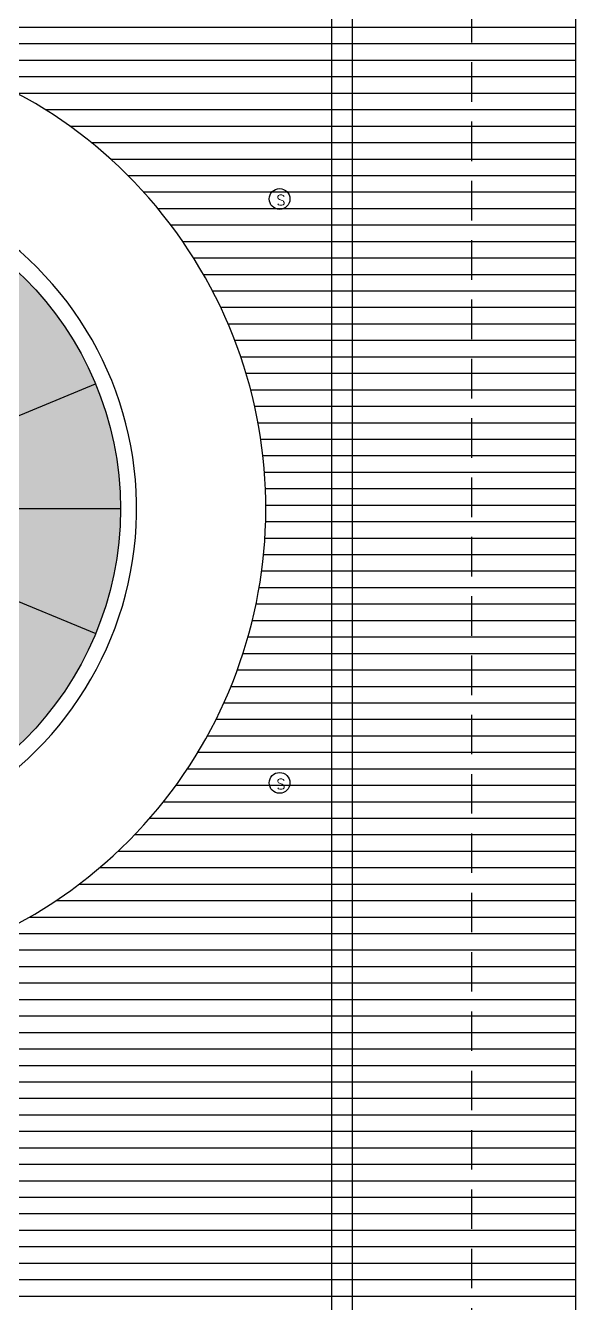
# Model space of a CAD drawing. Header units: metres. Extents: x 109.2 to 144.7, y -337.4 to -301.2.
# Drawn here: x 139.37 to 144.66, y -320.11 to -307.8 of the extents above; entities that cross this region are included whole.
import ezdxf

# ---------------------------------------------------------------- set-up
doc = ezdxf.new("R2010")
doc.units = ezdxf.units.M
doc.header["$LTSCALE"] = 0.03
doc.linetypes.add('STRICHLINIE', pattern=[19.05, 12.7, -6.35])
for name, color, linetype in [('A_ansicht', 9, 'CONTINUOUS'), ('A_ANTENNEN', 3, 'CONTINUOUS'), ('A_text', 5, 'CONTINUOUS'), ('A_verdeckt', 8, 'STRICHLINIE')]:
    doc.layers.add(name, color=color, linetype=linetype)
doc.styles.add('SIMPLEX', font='simplex.shx', dxfattribs={"height": 0.1})

msp = doc.modelspace()

# ---------------------------------------------------------------- hatches: boundary and pattern name
at = {"layer": 'A_ansicht'}
h = msp.add_hatch(dxfattribs=at)
h.set_pattern_fill('ANSI31', color=256, scale=0.075, angle=45, style=0)
h.paths.add_polyline_path([(143.66485, -302.43865), (130.62485, -302.43865), (134.82453, -306.63833, -0.03788026), (135.72989, -306.35494), (135.7637, -306.50091, -0.01196585), (136.04601, -306.44332), (136.32852, -307.98869, -0.09792089), (138.08945, -308.01405)])
h.paths.add_polyline_path([(144.66485, -301.43865), (129.62485, -301.43865), (130.62485, -302.43865), (143.66485, -302.43865)])
h.paths.add_polyline_path([(136.46058, -307.28752), (138.28201, -307.28752), (138.28201, -307.82323), (136.46058, -307.82323)], flags=24)
h = msp.add_hatch(dxfattribs=at)
h.set_pattern_fill('ANSI31', color=256, scale=0.05, angle=135, style=0)
h.paths.add_polyline_path([(143.66485, -302.43865), (138.08945, -308.01405, -0.90032116), (137.14485, -316.99342), (137.14485, -329.82864), (143.66485, -336.34864)])
h.paths.add_polyline_path([(144.66485, -301.43865), (143.66485, -302.43865), (143.66485, -336.34864), (144.66485, -337.34864)])
h = msp.add_hatch(color=253, dxfattribs=at)
edge = h.paths.add_edge_path()
edge.add_arc((137.14485, -312.45724), 3.13937, 0, 360)

# ---------------------------------------------------------------- linework, layer by layer
for q in [(140.04396, -311.25276), (140.28421, -312.45405), (140.04622, -313.65627)]:
    msp.add_line((137.14485, -312.45405), q, dxfattribs=at)
at = {"layer": 'A_ansicht', "linetype": 'Continuous'}
msp.add_lwpolyline([(129.62485, -301.43865), (144.66485, -301.43865), (144.66485, -337.34864), (129.62485, -337.34864)], close=True, dxfattribs=at)
at = {"layer": 'A_ansicht'}
msp.add_circle((137.14485, -312.45724), 3.13937, dxfattribs=at)
for radius, start, end in [(4.53937, 229.071018, 115.456188), (3.295, 230.392018, 54.569436)]:
    msp.add_arc((137.14485, -312.45405), radius, start, end, dxfattribs=at)
at = {"layer": 'A_ANTENNEN'}
for points in [[(134.33876, -334.24017), (141.84638, -334.24017, 0.34908403), (142.51927, -333.70519), (142.51927, -305.4485, 0.43143443), (141.7552, -304.72782), (134.03656, -304.72782)], [(134.33876, -334.04017), (141.84638, -334.04017, 0.33717312), (142.31927, -333.68038), (142.31927, -305.4485, 0.43449038), (141.76152, -304.92782), (134.03656, -304.92782)]]:
    msp.add_lwpolyline(points, format="xyb", dxfattribs=at)
for centre in [(141.81681, -309.471), (141.81681, -315.09634)]:
    msp.add_circle(centre, 0.1, dxfattribs=at)
at = {"layer": 'A_verdeckt'}
msp.add_lwpolyline([(130.62485, -302.43865), (143.66485, -302.43865), (143.66485, -336.34864), (130.62485, -336.34864)], close=True, dxfattribs=at)

# ---------------------------------------------------------------- texts
at = {"layer": 'A_text', "char_height": 0.1, "width": 1, "attachment_point": 1, "style": 'SIMPLEX'}
for insert in [(141.78622, -309.43227), (141.78622, -315.05762)]:
    msp.add_mtext('S', dxfattribs=dict(at, insert=insert))

doc.saveas('drawing.dxf')
